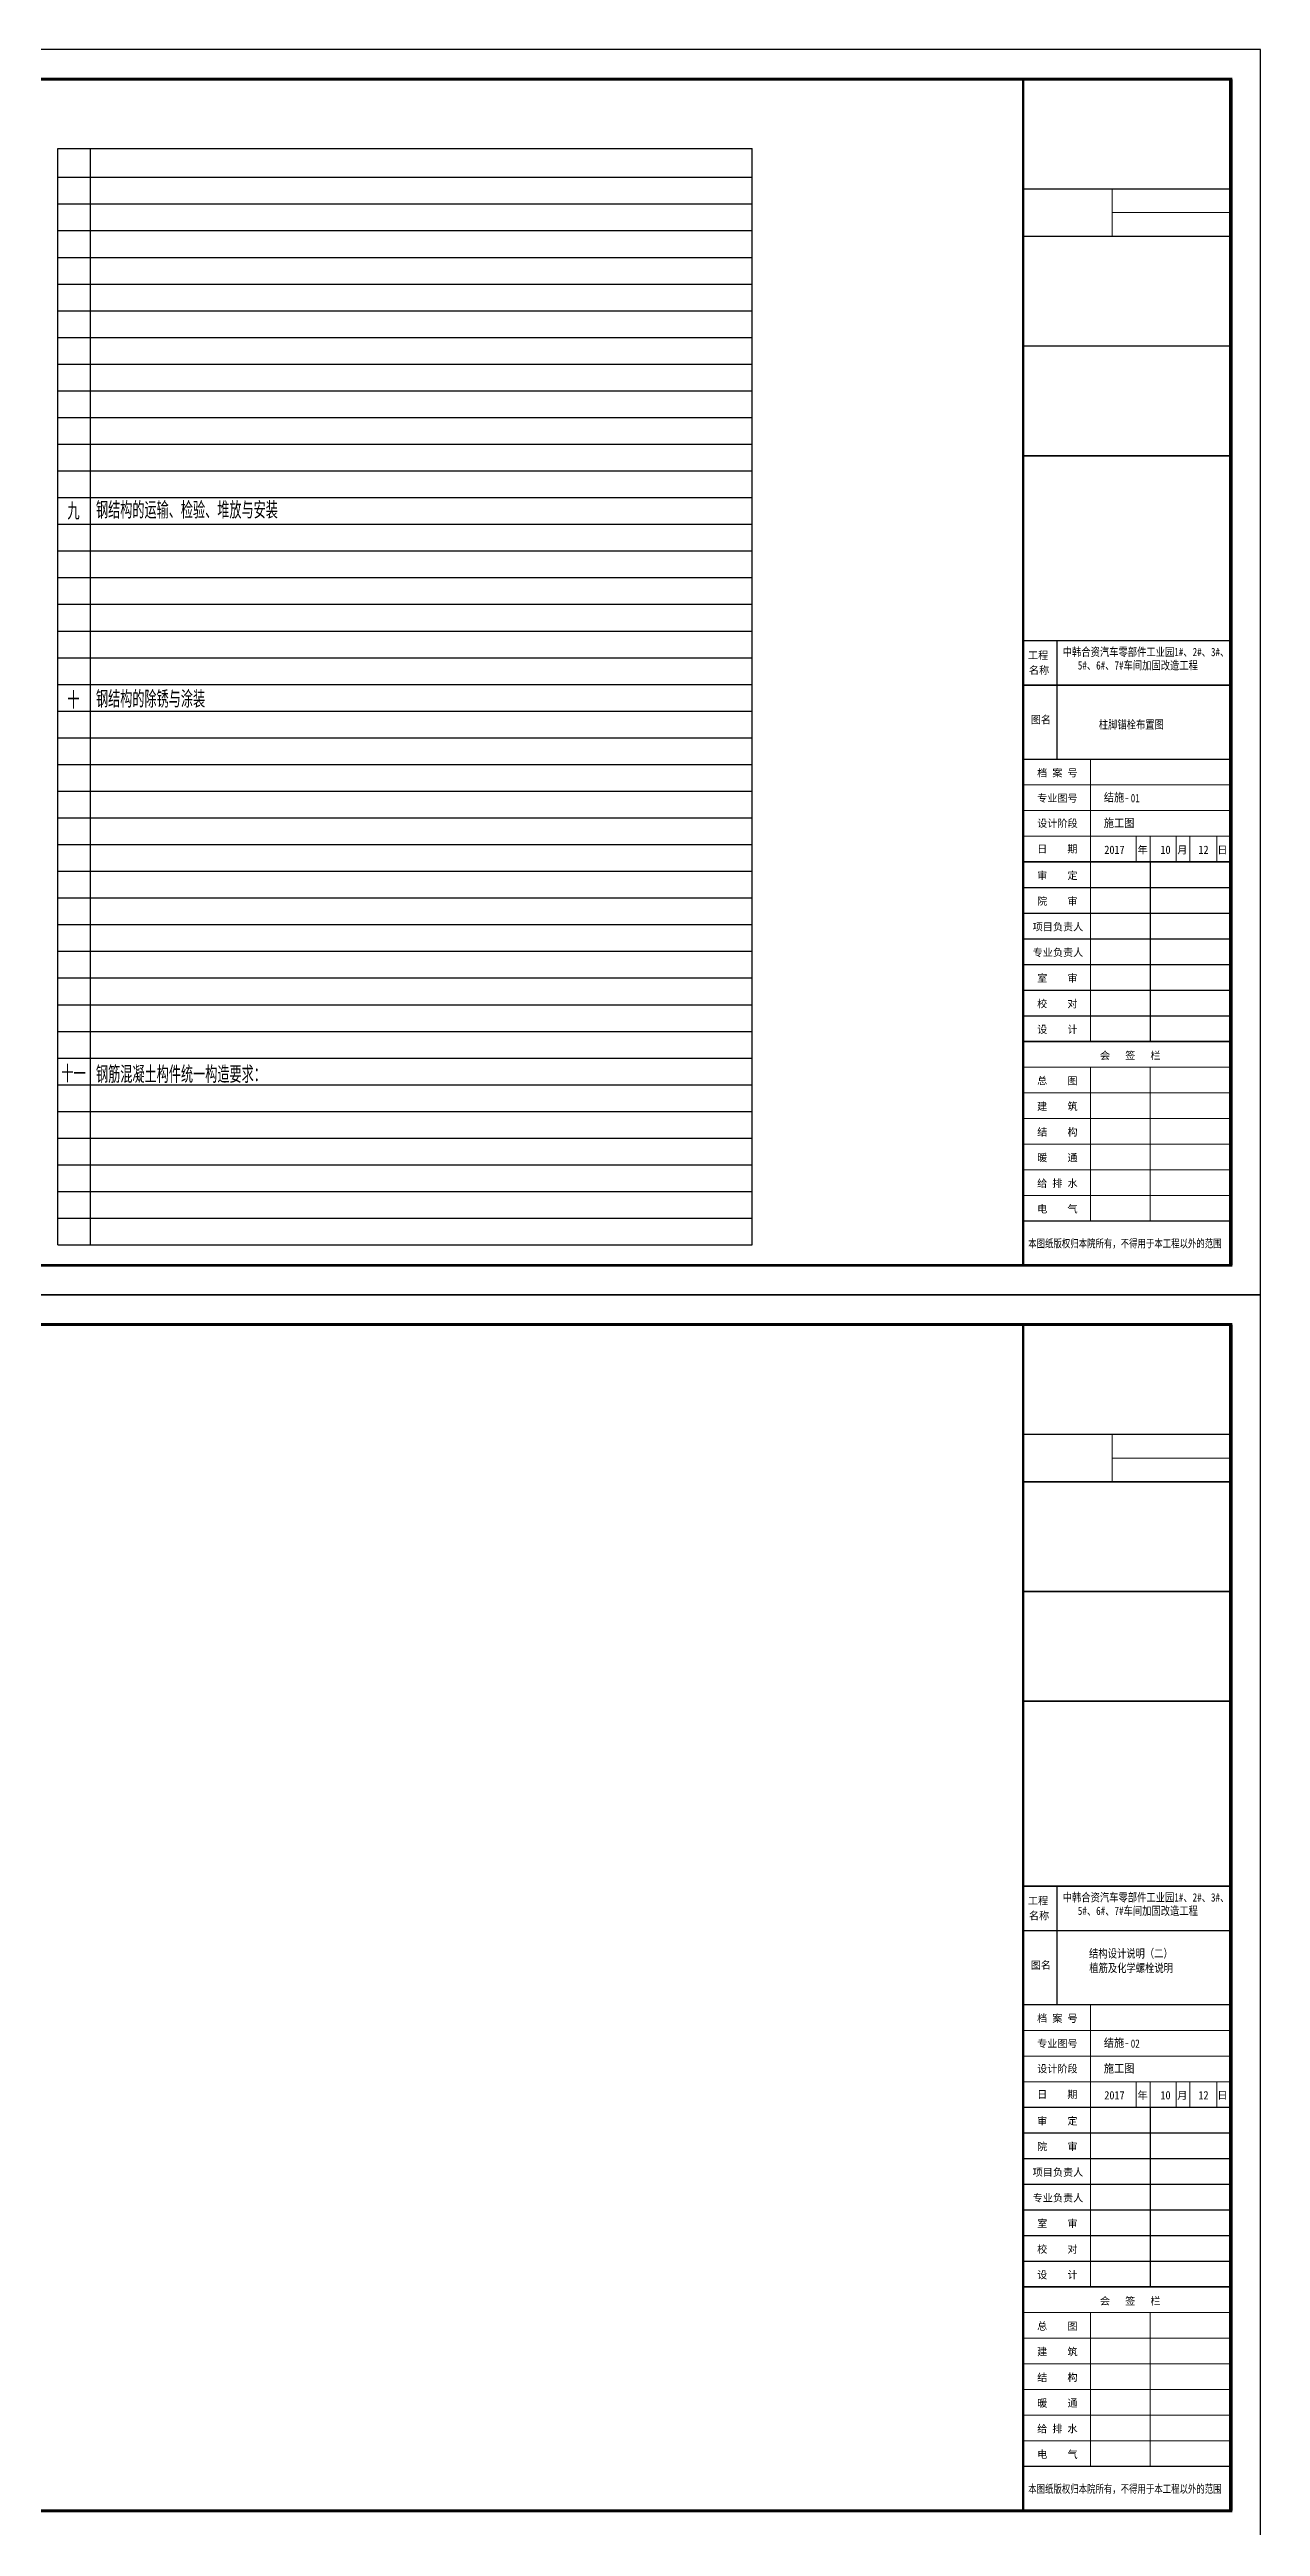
# Model space of a CAD drawing. Extents: x 10220221 to 10320221, y -710711 to -416711.
# Drawn here: x 10279381 to 10320221, y -500241 to -416711 of the extents above; entities that cross this region are included whole.
import ezdxf

# ---------------------------------------------------------------- set-up
doc = ezdxf.new("R2010")
doc.units = 0
doc.header["$LTSCALE"] = 1000
doc.header["$MEASUREMENT"] = 0
doc.layers.get('0').update_dxf_attribs({"color": 2})
for name, color, linetype in [('PUB_DIM', 3, 'Continuous'), ('PUB_TITLE', 4, 'Continuous'), ('总说明文字', 7, 'Continuous'), ('附图框', 251, 'Continuous')]:
    doc.layers.add(name, color=color, linetype=linetype)
doc.layers.add('图签', color=130, linetype='Continuous', lineweight=20)
doc.styles.add('FENBIAOTI', font='SIMHEI.TTF', dxfattribs={"width": 0.7, "height": 2})
doc.styles.add('图签字', font='SimSun.ttf', dxfattribs={"height": 250})

# ---------------------------------------------------------------- blocks, each defined once
blk = doc.blocks.new('$titleblk$00000195')
at = {"color": 4}
for p, q in [((-58.64, 210.65), (-58.64, 170.65)), ((-27.25, 136.05), (-27.25, 75.5)), ((-70, 127.4), (0, 127.4)), ((-70, 118.75), (0, 118.75)), ((-70, 110.1), (0, 110.1)), ((-70, 101.45), (0, 101.45)), ((-70, 92.8), (0, 92.8)), ((-70, 84.15), (0, 84.15))]:
    blk.add_line(p, q, dxfattribs=at)
at = {"color": 4, "const_width": 0.5}
blk.add_lwpolyline([(0, 310), (-70, 310)], dxfattribs=at)
at = {"layer": '图签', "color": 4}
for p, q in [((-40.03, 363), (-40.03, 347)), ((0, 355), (-40.03, 355)), ((-70, 162), (0, 162)), ((0, 153.35), (-70, 153.35)), ((-70, 144.7), (0, 144.7)), ((-52.32, 144.7), (-4.76, 144.7)), ((-47.32, 136.05), (-47.32, 144.7)), ((-31.92, 144.7), (-31.92, 136.05)), ((-27.25, 144.7), (-27.25, 136.05)), ((-18.46, 144.7), (-18.46, 136.05)), ((-13.8, 144.7), (-13.8, 136.05)), ((-4.76, 144.7), (-4.76, 136.05)), ((-4.76, 144.7), (-4.76, 136.05)), ((-47.32, 75.5), (-47.32, 136.05)), ((-4.76, 136.05), (-30.73, 136.05)), ((-27.25, 136.05), (-27.25, 75.5)), ((-70, 75.5), (0, 75.5)), ((-30.73, 75.5), (-52.32, 75.5)), ((-70, 66.85), (0, 66.85)), ((-47.32, 14.95), (-47.32, 66.85)), ((-47.32, 66.85), (-30.73, 66.85)), ((-27.25, 66.85), (-27.25, 14.95)), ((-27.25, 66.85), (-27.25, 14.95)), ((-70, 58.2), (0, 58.2)), ((-70, 49.55), (0, 49.55)), ((-70, 40.9), (0, 40.9)), ((-70, 32.25), (0, 32.25)), ((-70, 23.6), (0, 23.6)), ((-30.73, 14.95), (-47.32, 14.95))]:
    blk.add_line(p, q, dxfattribs=at)
at = {"layer": '图签'}
blk.add_line((-47.32, 136.05), (-47.32, 170.65), dxfattribs=at)
at = {"layer": '图签', "color": 4, "const_width": 0.8}
blk.add_lwpolyline([(-70, 400), (0, 400), (0, 0), (-70, 0), (-70, 400)], close=True, dxfattribs=at)
at = {"layer": '图签', "color": 4}
for points, const_width in [([(0, 0), (0, 400)], 1.2), ([(0, 363), (-70, 363)], 0.5), ([(0, 347), (-70, 347)], 0.5), ([(0, 273), (-70, 273)], 0.5), ([(0, 210.65), (-70, 210.65)], 0.5), ([(0, 195.65), (-70, 195.65)], 0.5), ([(0, 170.65), (-70, 170.65)], 0.5), ([(0, 136.05), (-70, 136.05)], 0.5), ([(-70, 75.5), (0, 75.5)], 0.5), ([(-70, 75.5), (0, 75.5)], 0.5), ([(-70, 14.95), (0, 14.95)], 0.5)]:
    blk.add_lwpolyline(points, dxfattribs=dict(at, const_width=const_width))
at = {"linetype": 'Continuous', "style": '图签字'}
for s, p in [('工程', (-68.41, 204.48)), ('名称', (-68.08, 199.42)), ('图名', (-67.46, 182.77)), ('档 案 号', (-65.31, 164.8)), ('专业图号', (-65.31, 156.31)), ('设计阶段', (-65.31, 147.8)), ('日    期', (-65.31, 139.15)), ('年', (-31.46, 138.84)), ('月', (-18.05, 138.84)), ('日', (-4.55, 138.84)), ('审    定', (-65.31, 130.2)), ('院    审', (-65.31, 121.55)), ('项目负责人', (-66.82, 112.9)), ('专业负责人', (-66.82, 104.25)), ('室    审', (-65.31, 95.6)), ('校    对', (-65.31, 86.95)), ('设    计', (-65.31, 78.3)), ('会   签   栏', (-44.14, 69.49)), ('总    图', (-65.31, 61)), ('建    筑', (-65.31, 52.35)), ('结    构', (-65.31, 43.7)), ('暖    通', (-65.31, 35.05)), ('给 排 水', (-65.31, 26.4)), ('电    气', (-65.29, 17.75))]:
    blk.add_text(s, height=2.5, dxfattribs=at).set_placement(p)
at = {"color": 1, "linetype": 'Continuous', "style": '图签字', "width": 0.75}
blk.add_text('本图纸版权归本院所有，不得用于本工程以外的范围', height=2.7, dxfattribs=at).set_placement((-68.33, 6.02))
at = {"layer": 'PUB_DIM', "color": 1, "linetype": 'ByBlock', "style": '图签字'}
for s, width, p in [('中韩合资汽车零部件工业园1#、2#、3#、', 0.8, (-56.69, 205.44)), ('5#、6#、7#车间加固改造工程', 0.8, (-51.59, 200.92)), ('2017', 0.9, (-42.66, 138.73)), ('10', 0.9, (-23.74, 138.73)), ('12', 0.9, (-10.91, 138.73))]:
    blk.add_text(s, height=2.8, dxfattribs=dict(at, width=width)).set_placement(p)
at = {"layer": 'PUB_DIM', "linetype": 'ByBlock', "style": '图签字', "width": 0.9}
for s, p in [('结施-', (-42.83, 156.41)), ('施工图', (-42.83, 147.76))]:
    blk.add_text(s, height=2.8, dxfattribs=at).set_placement(p)

msp = doc.modelspace()

# ---------------------------------------------------------------- linework, layer by layer
at = {"layer": 'PUB_TITLE'}
for points in [[(10220221, -458711), (10320221, -458711), (10320221, -416711), (10220221, -416711)], [(10220221, -500711), (10320221, -500711), (10320221, -458711), (10220221, -458711)]]:
    msp.add_lwpolyline(points, close=True, dxfattribs=at)
at = {"layer": 'PUB_TITLE', "const_width": 100}
for points in [[(10222721, -457711), (10319221, -457711), (10319221, -417711), (10222721, -417711)], [(10222721, -499711), (10319221, -499711), (10319221, -459711), (10222721, -459711)]]:
    msp.add_lwpolyline(points, close=True, dxfattribs=at)
at = {"layer": '附图框'}
for p, q in [((10279666, -457023), (10279666, -420044)), ((10279666, -420044), (10303082, -420044)), ((10280762, -457023), (10280762, -420044)), ((10303082, -457023), (10303082, -420044)), ((10279666, -421019), (10303082, -421019)), ((10279666, -457023), (10279666, -421019)), ((10279666, -421919), (10303082, -421919)), ((10279666, -422819), (10303082, -422819)), ((10279666, -422819), (10303082, -422819)), ((10279666, -423719), (10303082, -423719)), ((10279666, -424619), (10303082, -424619)), ((10279666, -425519), (10303082, -425519)), ((10279666, -426419), (10303082, -426419)), ((10279666, -427319), (10303082, -427319)), ((10279666, -428219), (10303082, -428219)), ((10279666, -429119), (10303082, -429119)), ((10279666, -430019), (10303082, -430019)), ((10279666, -430919), (10303082, -430919)), ((10279666, -431820), (10303082, -431820)), ((10279666, -432720), (10303082, -432720)), ((10279666, -432720), (10303082, -432720)), ((10279666, -433620), (10303082, -433620)), ((10279666, -434520), (10303082, -434520)), ((10279666, -435420), (10303082, -435420)), ((10279666, -436320), (10303082, -436320)), ((10279666, -437220), (10303082, -437220)), ((10279666, -438120), (10303082, -438120)), ((10279666, -439020), (10303082, -439020)), ((10279666, -439920), (10303082, -439920)), ((10279666, -440820), (10303082, -440820)), ((10279666, -441720), (10303082, -441720)), ((10279666, -442621), (10303082, -442621)), ((10279666, -443521), (10303082, -443521)), ((10279666, -444421), (10303082, -444421)), ((10279666, -445321), (10303082, -445321)), ((10279666, -446221), (10303082, -446221)), ((10279666, -447121), (10303082, -447121)), ((10279666, -448021), (10303082, -448021)), ((10279666, -448921), (10303082, -448921)), ((10279666, -449821), (10303082, -449821)), ((10279666, -450721), (10303082, -450721)), ((10279666, -451621), (10303082, -451621)), ((10279666, -452522), (10303082, -452522)), ((10279666, -453421), (10303082, -453421)), ((10279666, -454323), (10303082, -454323)), ((10279666, -455223), (10303082, -455223)), ((10279666, -456123), (10303082, -456123)), ((10279666, -457023), (10303082, -457023))]:
    msp.add_line(p, q, dxfattribs=at)

# ---------------------------------------------------------------- block references
at = {"layer": 'PUB_TITLE', "color": 1, "xscale": 100, "yscale": 100, "zscale": 100}
for p in [(10319221, -457711), (10319221, -499711)]:
    msp.add_blockref('$titleblk$00000195', p, dxfattribs=at)

# ---------------------------------------------------------------- texts
at = {"layer": 'PUB_DIM', "color": 1, "linetype": 'ByBlock', "style": '图签字', "width": 0.8}
for s, p in [('柱脚锚栓布置图', (10314769, -439614)), ('01', (10315846, -442096)), ('结构设计说明（二）', (10314440, -481058)), ('植筋及化学螺栓说明', (10314449, -481549)), ('02', (10315846, -484096))]:
    msp.add_text(s, height=280, dxfattribs=at).set_placement(p)
at = {"layer": '总说明文字', "color": 30, "style": 'FENBIAOTI', "width": 0.6}
for s, p in [('九', (10279985, -432512)), ('钢结构的运输、检验、堆放与安装', (10280946, -432475)), ('十', (10279985, -438885)), ('钢结构的除锈与涂装', (10280946, -438848)), ('十一', (10279784, -451483)), ('钢筋混凝土构件统一构造要求：', (10280949, -451505))]:
    msp.add_text(s, height=500, dxfattribs=at).set_placement(p)

doc.saveas('drawing.dxf')
